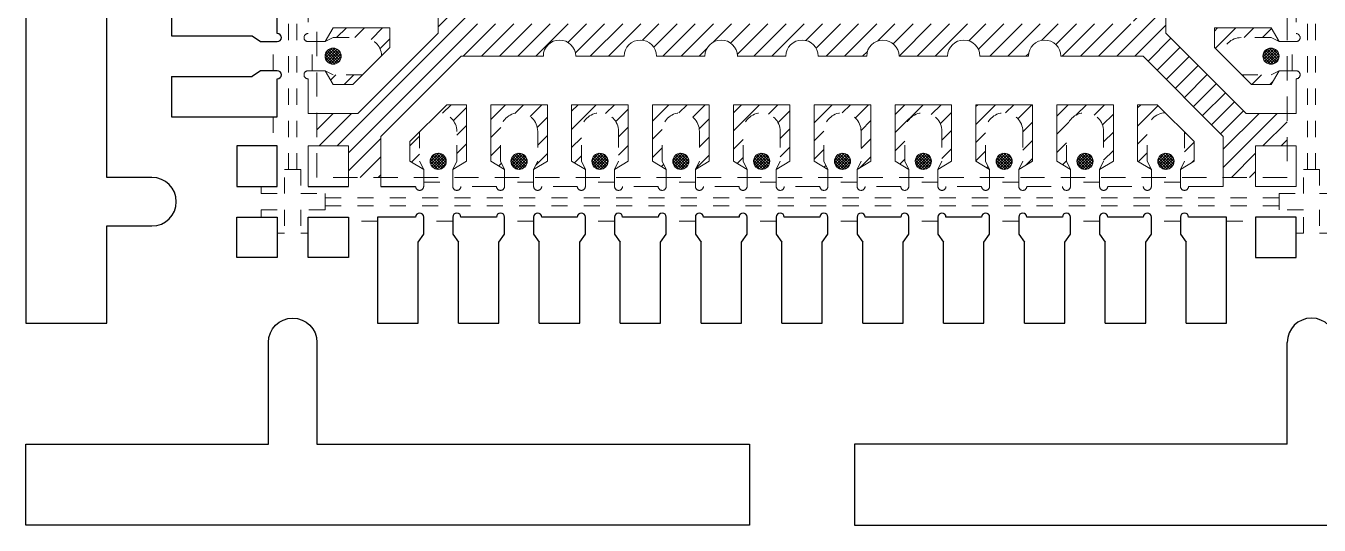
# Model space of a CAD drawing. Header units: millimetres. Extents: x 586 to 984, y 385 to 645.
# Drawn here: x 659.08 to 667.08, y 529.49 to 532.57 of the extents above; entities that cross this region are included whole.
import ezdxf

# ---------------------------------------------------------------- set-up
doc = ezdxf.new("R2010")
doc.units = ezdxf.units.MM
doc.linetypes.add('DASHED', pattern=[0.75, 0.5, -0.25])
doc.linetypes.add('HIDDEN', pattern=[0.375, 0.25, -0.125])
for name, color, linetype in [('1', 7, 'Continuous'), ('1D', 4, 'Continuous'), ('2', 7, 'Continuous'), ('2D', 4, 'Continuous'), ('etch', 4, 'Continuous'), ('LFBOT', 4, 'Continuous'), ('LFTOP', 7, 'Continuous'), ('PKG', 2, 'Continuous'), ('top ETCH', 6, 'Continuous')]:
    doc.layers.add(name, color=color, linetype=linetype)
pattern_1 = [(45, (13.052096, 3.31766), (-0.0561266, 0.0561266), [])]
pattern_2 = [(225, (1.063589, -17.218427), (0.008838834, -0.008838835), []), (315, (1.063589, -17.218427), (0.008838835, 0.008838834), [])]

# ---------------------------------------------------------------- blocks, each defined once
blk = doc.blocks.new('*U130')
at = {"layer": 'etch', "ltscale": 0.05}
h = blk.add_hatch(dxfattribs=at)
h.set_pattern_fill('ANSI31', color=256, scale=0.025, style=0)
h.set_pattern_definition(pattern_1)
h.paths.add_polyline_path([(-3, 2.805), (-2.805, 2.805), (-2.805, 3), (-2.605, 3), (-2.605, 2.7464), (-2.1086, 2.25), (-1.6, 2.25, 1), (-1.4, 2.25), (-1.1, 2.25, 1), (-0.9, 2.25), (-0.5996, 2.25, 0.996506), (-0.3997, 2.25), (-0.1, 2.25, 1), (0.1, 2.25), (0.4004, 2.25, 1), (0.6004, 2.25), (0.9004, 2.25, 1), (1.1004, 2.25), (1.4, 2.25, 1), (1.6, 2.25), (2.1086, 2.25), (2.605, 2.7464), (2.605, 3), (2.805, 3), (2.805, 2.805), (3, 2.805), (3, 2.605), (2.7464, 2.605), (2.25, 2.1086), (2.25, 1.6, 1), (2.25, 1.4), (2.25, 1.1, 1), (2.25, 0.9), (2.25, 0.5996, 0.996506), (2.25, 0.3996), (2.25, 0.1, 1), (2.25, -0.1), (2.25, -0.4004, 1), (2.25, -0.6004), (2.25, -0.9004, 1), (2.25, -1.1004), (2.25, -1.4, 1), (2.25, -1.6), (2.25, -2.1086), (2.7464, -2.605), (3, -2.605), (3, -2.805), (2.805, -2.805), (2.805, -3), (2.605, -3), (2.605, -2.7464), (2.1086, -2.25), (1.6, -2.25, 1), (1.4, -2.25), (1.1, -2.25, 1), (0.9, -2.25), (0.5996, -2.25, 0.996506), (0.3996, -2.25), (0.1, -2.25, 1), (-0.1, -2.25), (-0.4004, -2.25, 1), (-0.6004, -2.25), (-0.9004, -2.25, 1), (-1.1004, -2.25), (-1.4, -2.25, 1), (-1.6, -2.25), (-2.1086, -2.25), (-2.605, -2.7464), (-2.605, -3), (-2.805, -3), (-2.805, -2.805), (-3, -2.805), (-3, -2.605), (-2.7464, -2.605), (-2.25, -2.1086), (-2.25, -1.6, 1), (-2.25, -1.4), (-2.25, -1.1, 1), (-2.25, -0.9), (-2.25, -0.6, 1), (-2.25, -0.3997), (-2.25, -0.1, 1), (-2.25, 0.1), (-2.25, 0.4004, 1), (-2.25, 0.6004), (-2.25, 0.9004, 1), (-2.25, 1.1004), (-2.25, 1.4, 1), (-2.25, 1.6), (-2.25, 2.1086), (-2.7464, 2.605), (-3, 2.605)])
h.paths.add_polyline_path([(-2.05, -2.05), (-2.05, 1.4, 1), (-2.05, 1.8), (-2.05, 2.05), (2.05, 2.05), (2.05, -2.05)], flags=16)
h = blk.add_hatch(dxfattribs=at)
h.set_pattern_fill('ANSI31', color=256, scale=0.025, style=0)
h.set_pattern_definition(pattern_1)
h.paths.add_polyline_path([(-2.95, 1.84), (-2.9, 1.925), (-2.5503, 1.925), (-2.55, 1.9246), (-2.55, 1.5753), (-2.5503, 1.575), (-2.9, 1.575), (-2.95, 1.66), (-2.9, 1.635), (-2.715, 1.635, 1), (-2.715, 1.865), (-2.9, 1.865)])
h.paths.add_polyline_path([(-2.95, 0.84), (-2.9, 0.925), (-2.5503, 0.925), (-2.55, 0.9246), (-2.55, 0.5753), (-2.5503, 0.575), (-2.9, 0.575), (-2.95, 0.66), (-2.9, 0.635), (-2.715, 0.635, 1), (-2.715, 0.865), (-2.9, 0.865)])
h.paths.add_polyline_path([(-2.95, -0.66), (-2.9, -0.575), (-2.5503, -0.575), (-2.55, -0.5754), (-2.55, -0.9247), (-2.5503, -0.925), (-2.9, -0.925), (-2.95, -0.84), (-2.9, -0.865), (-2.715, -0.865, 1), (-2.715, -0.635), (-2.9, -0.635)])
h.paths.add_polyline_path([(-2.95, -1.66), (-2.9, -1.575), (-2.5503, -1.575), (-2.55, -1.5754), (-2.55, -1.9247), (-2.5503, -1.925), (-2.9, -1.925), (-2.95, -1.84), (-2.9, -1.865), (-2.715, -1.865, 1), (-2.715, -1.635), (-2.9, -1.635)])
h.paths.add_polyline_path([(-2.95, 1.34), (-2.9, 1.425), (-2.5503, 1.425), (-2.55, 1.4246), (-2.55, 1.0753), (-2.5503, 1.075), (-2.9, 1.075), (-2.95, 1.16), (-2.9, 1.135), (-2.715, 1.135, 1), (-2.715, 1.365), (-2.9, 1.365)])
h.paths.add_polyline_path([(-2.95, 0.34), (-2.9, 0.425), (-2.5503, 0.425), (-2.55, 0.4246), (-2.55, 0.0753), (-2.5503, 0.075), (-2.9, 0.075), (-2.95, 0.16), (-2.9, 0.135), (-2.715, 0.135, 1), (-2.715, 0.365), (-2.9, 0.365)])
h.paths.add_polyline_path([(-2.95, -0.16), (-2.9, -0.075), (-2.5503, -0.075), (-2.55, -0.0754), (-2.55, -0.4247), (-2.5503, -0.425), (-2.9, -0.425), (-2.95, -0.34), (-2.9, -0.365), (-2.715, -0.365, 1), (-2.715, -0.135), (-2.9, -0.135)])
h.paths.add_polyline_path([(-2.95, -1.16), (-2.9, -1.075), (-2.5503, -1.075), (-2.55, -1.0754), (-2.55, -1.4247), (-2.5503, -1.425), (-2.9, -1.425), (-2.95, -1.34), (-2.9, -1.365), (-2.715, -1.365, 1), (-2.715, -1.135), (-2.9, -1.135)])
h.paths.add_polyline_path([(-2.95, 2.16), (-2.9, 2.135), (-2.715, 2.135, 0.405326), (-2.6001, 2.2465), (-2.55, 2.1964), (-2.55, 2.0753), (-2.5503, 2.075), (-2.9, 2.075)])
h.paths.add_polyline_path([(-2.95, -2.16), (-2.9, -2.075), (-2.5503, -2.075), (-2.55, -2.0753), (-2.55, -2.1964), (-2.6001, -2.2465, 0.405326), (-2.715, -2.135), (-2.9, -2.135)])
h.paths.add_polyline_path([(-2.95, 2.34), (-2.9, 2.425), (-2.7786, 2.425), (-2.7186, 2.365), (-2.9, 2.365)])
h.paths.add_polyline_path([(-2.95, -2.34), (-2.9, -2.365), (-2.7186, -2.365), (-2.7786, -2.425), (-2.9, -2.425)])
h = blk.add_hatch(dxfattribs=at)
h.set_pattern_fill('ANSI31', color=256, scale=0.025, style=0)
h.set_pattern_definition(pattern_1)
h.paths.add_polyline_path([(2.95, -1.84), (2.9, -1.925), (2.5503, -1.925), (2.55, -1.9247), (2.55, -1.5754), (2.5503, -1.575), (2.9, -1.575), (2.95, -1.66), (2.9, -1.635), (2.715, -1.635, 1), (2.715, -1.865), (2.9, -1.865)])
h.paths.add_polyline_path([(2.95, -0.84), (2.9, -0.925), (2.5503, -0.925), (2.55, -0.9247), (2.55, -0.5754), (2.5503, -0.575), (2.9, -0.575), (2.95, -0.66), (2.9, -0.635), (2.715, -0.635, 1), (2.715, -0.865), (2.9, -0.865)])
h.paths.add_polyline_path([(2.95, 0.66), (2.9, 0.575), (2.5503, 0.575), (2.55, 0.5753), (2.55, 0.9246), (2.5503, 0.925), (2.9, 0.925), (2.95, 0.84), (2.9, 0.865), (2.715, 0.865, 1), (2.715, 0.635), (2.9, 0.635)])
h.paths.add_polyline_path([(2.95, 1.66), (2.9, 1.575), (2.5503, 1.575), (2.55, 1.5753), (2.55, 1.9246), (2.5503, 1.925), (2.9, 1.925), (2.95, 1.84), (2.9, 1.865), (2.715, 1.865, 1), (2.715, 1.635), (2.9, 1.635)])
h.paths.add_polyline_path([(2.95, -1.34), (2.9, -1.425), (2.5503, -1.425), (2.55, -1.4247), (2.55, -1.0754), (2.5503, -1.075), (2.9, -1.075), (2.95, -1.16), (2.9, -1.135), (2.715, -1.135, 1), (2.715, -1.365), (2.9, -1.365)])
h.paths.add_polyline_path([(2.95, -0.34), (2.9, -0.425), (2.5503, -0.425), (2.55, -0.4247), (2.55, -0.0754), (2.5503, -0.075), (2.9, -0.075), (2.95, -0.16), (2.9, -0.135), (2.715, -0.135, 1), (2.715, -0.365), (2.9, -0.365)])
h.paths.add_polyline_path([(2.95, 0.16), (2.9, 0.075), (2.5503, 0.075), (2.55, 0.0753), (2.55, 0.4246), (2.5503, 0.425), (2.9, 0.425), (2.95, 0.34), (2.9, 0.365), (2.715, 0.365, 1), (2.715, 0.135), (2.9, 0.135)])
h.paths.add_polyline_path([(2.95, 1.16), (2.9, 1.075), (2.5503, 1.075), (2.55, 1.0753), (2.55, 1.4246), (2.5503, 1.425), (2.9, 1.425), (2.95, 1.34), (2.9, 1.365), (2.715, 1.365, 1), (2.715, 1.135), (2.9, 1.135)])
h.paths.add_polyline_path([(2.95, -2.16), (2.9, -2.135), (2.715, -2.135, 0.405326), (2.6001, -2.2465), (2.55, -2.1964), (2.55, -2.0753), (2.5503, -2.075), (2.9, -2.075)])
h.paths.add_polyline_path([(2.95, 2.16), (2.9, 2.075), (2.5503, 2.075), (2.55, 2.0753), (2.55, 2.1964), (2.6001, 2.2465, 0.405326), (2.715, 2.135), (2.9, 2.135)])
h.paths.add_polyline_path([(2.95, -2.34), (2.9, -2.425), (2.7786, -2.425), (2.7186, -2.365), (2.9, -2.365)])
h.paths.add_polyline_path([(2.95, 2.34), (2.9, 2.365), (2.7186, 2.365), (2.7786, 2.425), (2.9, 2.425)])
h = blk.add_hatch(dxfattribs=at)
h.set_pattern_fill('ANSI31', color=256, scale=0.025, style=0)
h.set_pattern_definition(pattern_1)
h.paths.add_polyline_path([(-1.84, -2.95), (-1.925, -2.9), (-1.925, -2.5503), (-1.9247, -2.55), (-1.5754, -2.55), (-1.575, -2.5503), (-1.575, -2.9), (-1.66, -2.95), (-1.635, -2.9), (-1.635, -2.715, 1), (-1.865, -2.715), (-1.865, -2.9)])
h.paths.add_polyline_path([(-0.84, -2.95), (-0.925, -2.9), (-0.925, -2.5503), (-0.9247, -2.55), (-0.5754, -2.55), (-0.575, -2.5503), (-0.575, -2.9), (-0.66, -2.95), (-0.635, -2.9), (-0.635, -2.715, 1), (-0.865, -2.715), (-0.865, -2.9)])
h.paths.add_polyline_path([(0.66, -2.95), (0.575, -2.9), (0.575, -2.5503), (0.5753, -2.55), (0.9246, -2.55), (0.925, -2.5503), (0.925, -2.9), (0.84, -2.95), (0.865, -2.9), (0.865, -2.715, 1), (0.635, -2.715), (0.635, -2.9)])
h.paths.add_polyline_path([(1.66, -2.95), (1.575, -2.9), (1.575, -2.5503), (1.5753, -2.55), (1.9246, -2.55), (1.925, -2.5503), (1.925, -2.9), (1.84, -2.95), (1.865, -2.9), (1.865, -2.715, 1), (1.635, -2.715), (1.635, -2.9)])
h.paths.add_polyline_path([(-1.34, -2.95), (-1.425, -2.9), (-1.425, -2.5503), (-1.4247, -2.55), (-1.0754, -2.55), (-1.075, -2.5503), (-1.075, -2.9), (-1.16, -2.95), (-1.135, -2.9), (-1.135, -2.715, 1), (-1.365, -2.715), (-1.365, -2.9)])
h.paths.add_polyline_path([(-0.34, -2.95), (-0.425, -2.9), (-0.425, -2.5503), (-0.4247, -2.55), (-0.0754, -2.55), (-0.075, -2.5503), (-0.075, -2.9), (-0.16, -2.95), (-0.135, -2.9), (-0.135, -2.715, 1), (-0.365, -2.715), (-0.365, -2.9)])
h.paths.add_polyline_path([(0.16, -2.95), (0.075, -2.9), (0.075, -2.5503), (0.0753, -2.55), (0.4246, -2.55), (0.425, -2.5503), (0.425, -2.9), (0.34, -2.95), (0.365, -2.9), (0.365, -2.715, 1), (0.135, -2.715), (0.135, -2.9)])
h.paths.add_polyline_path([(1.16, -2.95), (1.075, -2.9), (1.075, -2.5503), (1.0753, -2.55), (1.4246, -2.55), (1.425, -2.5503), (1.425, -2.9), (1.34, -2.95), (1.365, -2.9), (1.365, -2.715, 1), (1.135, -2.715), (1.135, -2.9)])
h.paths.add_polyline_path([(-2.16, -2.95), (-2.135, -2.9), (-2.135, -2.715, 0.405326), (-2.2465, -2.6001), (-2.1964, -2.55), (-2.0753, -2.55), (-2.075, -2.5503), (-2.075, -2.9)])
h.paths.add_polyline_path([(2.16, -2.95), (2.075, -2.9), (2.075, -2.5503), (2.0753, -2.55), (2.1964, -2.55), (2.2465, -2.6001, 0.405326), (2.135, -2.715), (2.135, -2.9)])
h.paths.add_polyline_path([(-2.34, -2.95), (-2.425, -2.9), (-2.425, -2.7786), (-2.365, -2.7186), (-2.365, -2.9)])
h.paths.add_polyline_path([(2.34, -2.95), (2.365, -2.9), (2.365, -2.7186), (2.425, -2.7786), (2.425, -2.9)])
at = {"layer": 'top ETCH'}
h = blk.add_hatch(dxfattribs=at)
h.set_pattern_fill('ANSI37', color=256, scale=0.1, angle=90, style=0)
h.set_pattern_definition([(135, (-17.218427, -1.063589), (-0.008838835, -0.008838834), []), (225, (-17.218427, -1.063589), (0.008838834, -0.008838835), [])])
h.paths.add_polyline_path([(-2.85, -2.25, 1), (-2.95, -2.25, 1)])
h = blk.add_hatch(dxfattribs=at)
h.set_pattern_fill('ANSI37', color=256, scale=0.1, angle=90, style=0)
h.set_pattern_definition([(315, (17.218427, 1.063589), (0.008838835, 0.008838834), []), (45, (17.218427, 1.063589), (-0.008838834, 0.008838835), [])])
h.paths.add_polyline_path([(2.85, -2.25, -1), (2.95, -2.25, -1)])
h = blk.add_hatch(dxfattribs=at)
h.set_pattern_fill('ANSI37', color=256, scale=0.1, style=0)
h.set_pattern_definition(pattern_2)
h.paths.add_polyline_path([(-2.25, -2.85, -1), (-2.25, -2.95, -1)])
h = blk.add_hatch(dxfattribs=at)
h.set_pattern_fill('ANSI37', color=256, scale=0.1, angle=180, style=0)
h.set_pattern_definition([(225, (-2.936411, -17.218427), (0.008838834, -0.008838835), []), (315, (-2.936411, -17.218427), (0.008838835, 0.008838834), [])])
h.paths.add_polyline_path([(-1.75, -2.85, 1), (-1.75, -2.95, 1)])
h = blk.add_hatch(dxfattribs=at)
h.set_pattern_fill('ANSI37', color=256, scale=0.1, angle=180, style=0)
h.set_pattern_definition([(225, (-2.436411, -17.218427), (0.008838834, -0.008838835), []), (315, (-2.436411, -17.218427), (0.008838835, 0.008838834), [])])
h.paths.add_polyline_path([(-1.25, -2.85, 1), (-1.25, -2.95, 1)])
h = blk.add_hatch(dxfattribs=at)
h.set_pattern_fill('ANSI37', color=256, scale=0.1, angle=180, style=0)
h.set_pattern_definition([(225, (-1.936411, -17.218427), (0.008838834, -0.008838835), []), (315, (-1.936411, -17.218427), (0.008838835, 0.008838834), [])])
h.paths.add_polyline_path([(-0.75, -2.85, 1), (-0.75, -2.95, 1)])
h = blk.add_hatch(dxfattribs=at)
h.set_pattern_fill('ANSI37', color=256, scale=0.1, angle=180, style=0)
h.set_pattern_definition([(225, (-1.436411, -17.218427), (0.008838834, -0.008838835), []), (315, (-1.436411, -17.218427), (0.008838835, 0.008838834), [])])
h.paths.add_polyline_path([(-0.25, -2.85, 1), (-0.25, -2.95, 1)])
h = blk.add_hatch(dxfattribs=at)
h.set_pattern_fill('ANSI37', color=256, scale=0.1, angle=180, style=0)
h.set_pattern_definition([(225, (-0.936411, -17.218427), (0.008838834, -0.008838835), []), (315, (-0.936411, -17.218427), (0.008838835, 0.008838834), [])])
h.paths.add_polyline_path([(0.25, -2.85, 1), (0.25, -2.95, 1)])
h = blk.add_hatch(dxfattribs=at)
h.set_pattern_fill('ANSI37', color=256, scale=0.1, angle=180, style=0)
h.set_pattern_definition([(225, (-0.436411, -17.218427), (0.008838834, -0.008838835), []), (315, (-0.436411, -17.218427), (0.008838835, 0.008838834), [])])
h.paths.add_polyline_path([(0.75, -2.85, 1), (0.75, -2.95, 1)])
h = blk.add_hatch(dxfattribs=at)
h.set_pattern_fill('ANSI37', color=256, scale=0.1, angle=180, style=0)
h.set_pattern_definition([(225, (0.063589, -17.218427), (0.008838834, -0.008838835), []), (315, (0.063589, -17.218427), (0.008838835, 0.008838834), [])])
h.paths.add_polyline_path([(1.25, -2.85, 1), (1.25, -2.95, 1)])
h = blk.add_hatch(dxfattribs=at)
h.set_pattern_fill('ANSI37', color=256, scale=0.1, angle=180, style=0)
h.set_pattern_definition([(225, (0.563589, -17.218427), (0.008838834, -0.008838835), []), (315, (0.563589, -17.218427), (0.008838835, 0.008838834), [])])
h.paths.add_polyline_path([(1.75, -2.85, 1), (1.75, -2.95, 1)])
h = blk.add_hatch(dxfattribs=at)
h.set_pattern_fill('ANSI37', color=256, scale=0.1, angle=180, style=0)
h.set_pattern_definition(pattern_2)
h.paths.add_polyline_path([(2.25, -2.85, 1), (2.25, -2.95, 1)])
at = {"color": 7, "linetype": 'Continuous', "lineweight": 0, "ltscale": 100}
for p, q in [((-2.25, -2.1086, 0.0387), (-2.25, -1.6, 0.0387)), ((2.25, -1.6, 0.0387), (2.25, -2.1086, 0.0387)), ((-1.6, -2.25, 0.0387), (-2.1086, -2.25, 0.0387)), ((-1.1004, -2.25, 0.0387), (-1.4, -2.25, 0.0387)), ((-0.6004, -2.25, 0.0387), (-0.9004, -2.25, 0.0387)), ((-0.1, -2.25, 0.0387), (-0.4004, -2.25, 0.0387)), ((0.3996, -2.25, 0.0387), (0.1, -2.25, 0.0387)), ((0.9, -2.25, 0.0387), (0.5996, -2.25, 0.0387)), ((1.4, -2.25, 0.0387), (1.1, -2.25, 0.0387)), ((2.1086, -2.25, 0.0387), (1.6, -2.25, 0.0387))]:
    blk.add_line(p, q, dxfattribs=at)
at = {"color": 7, "linetype": 'DASHED', "lineweight": 0, "ltscale": 0.3}
for p, q in [((-3.055, -1.89, 0.0387), (-3.055, -2.11, 0.0387)), ((3.055, -1.89, 0.0387), (3.055, -2.1096, 0.0387)), ((-3.055, -3.055, 0.0387), (-3.055, -2.805, 0.0387)), ((3.055, -2.805, 0.0387), (3.055, -3.055, 0.0387)), ((-1.89, -3.055, 0.0387), (-2.1096, -3.055, 0.0387)), ((-1.39, -3.055, 0.0387), (-1.61, -3.055, 0.0387)), ((-0.89, -3.055, 0.0387), (-1.11, -3.055, 0.0387)), ((-0.39, -3.055, 0.0387), (-0.61, -3.055, 0.0387)), ((0.11, -3.055, 0.0387), (-0.11, -3.055, 0.0387)), ((0.61, -3.055, 0.0387), (0.39, -3.055, 0.0387)), ((1.11, -3.055, 0.0387), (0.89, -3.055, 0.0387)), ((1.39, -3.055, 0.0387), (1.61, -3.055, 0.0387)), ((1.89, -3.055, 0.0387), (2.11, -3.055, 0.0387)), ((3.055, -3.055, 0.0387), (2.805, -3.055, 0.0387))]:
    blk.add_line(p, q, dxfattribs=at)
at = {"color": 7, "linetype": 'Continuous', "lineweight": 0, "ltscale": 0.3}
for p, q in [((-2.95, -2.16, 0.0387), (-2.9, -2.075, 0.0387)), ((-2.9, -2.075, 0.0387), (-2.5503, -2.075, 0.0387)), ((-2.5503, -2.075, 0.0387), (-2.55, -2.0753, 0.0387)), ((-2.55, -2.0753, 0.0387), (-2.55, -2.1964, 0.0387)), ((2.5503, -2.075, 0.0387), (2.55, -2.0753, 0.0387)), ((2.55, -2.0753, 0.0387), (2.55, -2.1964, 0.0387)), ((2.9, -2.075, 0.0387), (2.5503, -2.075, 0.0387)), ((2.95, -2.16, 0.0387), (2.9, -2.075, 0.0387)), ((-2.95, -2.34, 0.0387), (-2.9, -2.425, 0.0387)), ((2.95, -2.34, 0.0387), (2.9, -2.425, 0.0387)), ((-2.9, -2.425, 0.0387), (-2.7786, -2.425, 0.0387)), ((2.9, -2.425, 0.0387), (2.7786, -2.425, 0.0387)), ((-2.0753, -2.55, 0.0387), (-2.1964, -2.55, 0.0387)), ((-2.075, -2.5503, 0.0387), (-2.0753, -2.55, 0.0387)), ((-2.075, -2.9, 0.0387), (-2.075, -2.5503, 0.0387)), ((-1.925, -2.5503, 0.0387), (-1.9247, -2.55, 0.0387)), ((-1.925, -2.9, 0.0387), (-1.925, -2.5503, 0.0387)), ((-1.9247, -2.55, 0.0387), (-1.5754, -2.55, 0.0387)), ((-1.575, -2.5503, 0.0387), (-1.5754, -2.55, 0.0387)), ((-1.575, -2.9, 0.0387), (-1.575, -2.5503, 0.0387)), ((-1.425, -2.5503, 0.0387), (-1.4247, -2.55, 0.0387)), ((-1.425, -2.9, 0.0387), (-1.425, -2.5503, 0.0387)), ((-1.4247, -2.55, 0.0387), (-1.0754, -2.55, 0.0387)), ((-1.075, -2.5503, 0.0387), (-1.0754, -2.55, 0.0387)), ((-1.075, -2.9, 0.0387), (-1.075, -2.5503, 0.0387)), ((-0.925, -2.5503, 0.0387), (-0.9247, -2.55, 0.0387)), ((-0.925, -2.9, 0.0387), (-0.925, -2.5503, 0.0387)), ((-0.9247, -2.55, 0.0387), (-0.5754, -2.55, 0.0387)), ((-0.575, -2.5503, 0.0387), (-0.5754, -2.55, 0.0387)), ((-0.575, -2.9, 0.0387), (-0.575, -2.5503, 0.0387)), ((-0.425, -2.5503, 0.0387), (-0.4247, -2.55, 0.0387)), ((-0.425, -2.9, 0.0387), (-0.425, -2.5503, 0.0387)), ((-0.4247, -2.55, 0.0387), (-0.0754, -2.55, 0.0387)), ((-0.075, -2.5503, 0.0387), (-0.0754, -2.55, 0.0387)), ((-0.075, -2.9, 0.0387), (-0.075, -2.5503, 0.0387)), ((0.075, -2.5503, 0.0387), (0.0753, -2.55, 0.0387)), ((0.075, -2.9, 0.0387), (0.075, -2.5503, 0.0387)), ((0.0753, -2.55, 0.0387), (0.4246, -2.55, 0.0387)), ((0.425, -2.5503, 0.0387), (0.4246, -2.55, 0.0387)), ((0.425, -2.9, 0.0387), (0.425, -2.5503, 0.0387)), ((0.575, -2.5503, 0.0387), (0.5753, -2.55, 0.0387)), ((0.575, -2.9, 0.0387), (0.575, -2.5503, 0.0387)), ((0.5753, -2.55, 0.0387), (0.9246, -2.55, 0.0387)), ((0.925, -2.5503, 0.0387), (0.9246, -2.55, 0.0387)), ((0.925, -2.9, 0.0387), (0.925, -2.5503, 0.0387)), ((1.075, -2.5503, 0.0387), (1.0753, -2.55, 0.0387)), ((1.075, -2.9, 0.0387), (1.075, -2.5503, 0.0387)), ((1.0753, -2.55, 0.0387), (1.4246, -2.55, 0.0387)), ((1.425, -2.5503, 0.0387), (1.4246, -2.55, 0.0387)), ((1.425, -2.9, 0.0387), (1.425, -2.5503, 0.0387)), ((1.575, -2.5503, 0.0387), (1.5753, -2.55, 0.0387)), ((1.575, -2.9, 0.0387), (1.575, -2.5503, 0.0387)), ((1.5753, -2.55, 0.0387), (1.9246, -2.55, 0.0387)), ((1.925, -2.5503, 0.0387), (1.9246, -2.55, 0.0387)), ((1.925, -2.9, 0.0387), (1.925, -2.5503, 0.0387)), ((2.075, -2.5503, 0.0387), (2.0753, -2.55, 0.0387)), ((2.075, -2.9, 0.0387), (2.075, -2.5503, 0.0387)), ((2.0753, -2.55, 0.0387), (2.1964, -2.55, 0.0387)), ((-2.425, -2.9, 0.0387), (-2.425, -2.7786, 0.0387)), ((2.425, -2.9, 0.0387), (2.425, -2.7786, 0.0387)), ((-2.34, -2.95, 0.0387), (-2.425, -2.9, 0.0387)), ((-2.16, -2.95, 0.0387), (-2.075, -2.9, 0.0387)), ((-1.84, -2.95, 0.0387), (-1.925, -2.9, 0.0387)), ((-1.66, -2.95, 0.0387), (-1.575, -2.9, 0.0387)), ((-1.34, -2.95, 0.0387), (-1.425, -2.9, 0.0387)), ((-1.16, -2.95, 0.0387), (-1.075, -2.9, 0.0387)), ((-0.84, -2.95, 0.0387), (-0.925, -2.9, 0.0387)), ((-0.66, -2.95, 0.0387), (-0.575, -2.9, 0.0387)), ((-0.34, -2.95, 0.0387), (-0.425, -2.9, 0.0387)), ((-0.16, -2.95, 0.0387), (-0.075, -2.9, 0.0387)), ((0.16, -2.95, 0.0387), (0.075, -2.9, 0.0387)), ((0.34, -2.95, 0.0387), (0.425, -2.9, 0.0387)), ((0.66, -2.95, 0.0387), (0.575, -2.9, 0.0387)), ((0.84, -2.95, 0.0387), (0.925, -2.9, 0.0387)), ((1.16, -2.95, 0.0387), (1.075, -2.9, 0.0387)), ((1.34, -2.95, 0.0387), (1.425, -2.9, 0.0387)), ((1.66, -2.95, 0.0387), (1.575, -2.9, 0.0387)), ((1.84, -2.95, 0.0387), (1.925, -2.9, 0.0387)), ((2.16, -2.95, 0.0387), (2.075, -2.9, 0.0387)), ((2.34, -2.95, 0.0387), (2.425, -2.9, 0.0387))]:
    blk.add_line(p, q, dxfattribs=at)
at = {"color": 7, "linetype": 'Continuous', "lineweight": 0}
for p, q in [((-2.7464, -2.605, 0.0387), (-2.25, -2.1086, 0.0387)), ((2.7464, -2.605, 0.0387), (2.25, -2.1086, 0.0387)), ((-2.7786, -2.425, 0.0387), (-2.55, -2.1964, 0.0387)), ((2.7786, -2.425, 0.0387), (2.55, -2.1964, 0.0387)), ((-2.605, -2.7464, 0.0387), (-2.1086, -2.25, 0.0387)), ((2.605, -2.7464, 0.0387), (2.1086, -2.25, 0.0387)), ((-2.425, -2.7786, 0.0387), (-2.1964, -2.55, 0.0387)), ((2.425, -2.7786, 0.0387), (2.1964, -2.55, 0.0387)), ((-3.055, -2.605, 0.0387), (-2.7464, -2.605, 0.0387)), ((3.055, -2.605, 0.0387), (2.7464, -2.605, 0.0387)), ((-2.605, -3.055, 0.0387), (-2.605, -2.7464, 0.0387)), ((-3.055, -2.805, 0.0387), (-2.805, -2.805, 0.0387)), ((-2.805, -2.805, 0.0387), (-2.805, -3.055, 0.0387))]:
    blk.add_line(p, q, dxfattribs=at)
at = {"color": 7, "linetype": 'Continuous', "lineweight": 0, "ltscale": 0.3}
for centre in [(-2.9, -2.25, 0.0387), (2.9, -2.25, 0.0387), (-2.25, -2.9, 0.0387), (-1.75, -2.9, 0.0387), (-1.25, -2.9, 0.0387), (-0.75, -2.9, 0.0387), (-0.25, -2.9, 0.0387), (0.25, -2.9, 0.0387), (0.75, -2.9, 0.0387), (1.25, -2.9, 0.0387), (1.75, -2.9, 0.0387), (2.25, -2.9, 0.0387)]:
    blk.add_circle(centre, 0.05, dxfattribs=at)
at = {"color": 7, "linetype": 'DASHED', "lineweight": 0, "ltscale": 0.3}
for centre, start, end in [((-3.055, -2.135, 0.0387), 90, 270), ((3.055, -2.135, 0.0387), 270, 90), ((-3.055, -2.365, 0.0387), 90, 270), ((3.055, -2.365, 0.0387), 270, 90), ((-2.365, -3.055, 0.0387), 180, 0), ((-2.135, -3.055, 0.0387), 180, 0), ((-1.865, -3.055, 0.0387), 180, 0), ((-1.635, -3.055, 0.0387), 180, 0), ((-1.365, -3.055, 0.0387), 180, 0), ((-1.135, -3.055, 0.0387), 180, 0), ((-0.865, -3.055, 0.0387), 180, 0), ((-0.635, -3.055, 0.0387), 180, 0), ((-0.365, -3.055, 0.0387), 180, 0), ((-0.135, -3.055, 0.0387), 180, 0), ((0.135, -3.055, 0.0387), 180, 0), ((0.365, -3.055, 0.0387), 180, 0), ((0.635, -3.055, 0.0387), 180, 0), ((0.865, -3.055, 0.0387), 180, 0), ((1.135, -3.055, 0.0387), 180, 0), ((1.365, -3.055, 0.0387), 180, 0), ((1.635, -3.055, 0.0387), 180, 0), ((1.865, -3.055, 0.0387), 180, 0), ((2.135, -3.055, 0.0387), 180, 0), ((2.365, -3.055, 0.0387), 180, 0)]:
    blk.add_arc(centre, 0.025, start, end, dxfattribs=at)
at = {"color": 7, "linetype": 'Continuous', "lineweight": 0, "ltscale": 100}
for centre in [(-1.5, -2.25, 0.0387), (-1.0003, -2.25, 0.0387), (-0.5003, -2.25, 0.0387), (0, -2.25, 0.0387), (0.4997, -2.2504, 0.0387), (1, -2.25, 0.0387), (1.5, -2.25, 0.0387)]:
    blk.add_arc(centre, 0.1, 0, 180, dxfattribs=at)
at = {"layer": '2', "color": 7, "lineweight": 0}
for p, q in [((-2.95, -2.16, 0.0387), (-3.055, -2.16, 0.0387)), ((2.95, -2.16, 0.0387), (3.055, -2.16, 0.0387)), ((-2.95, -2.34, 0.0387), (-3.055, -2.34, 0.0387)), ((-3.055, -2.3898, 0.0387), (-3.055, -2.605, 0.0387)), ((2.95, -2.34, 0.0387), (3.055, -2.34, 0.0387)), ((3.055, -2.3898, 0.0387), (3.055, -2.605, 0.0387)), ((2.605, -3.055, 0.0387), (2.605, -2.7464, 0.0387)), ((-3.055, -3.055, 0.0387), (-3.055, -2.805, 0.0387)), ((2.805, -3.055, 0.0387), (2.805, -2.805, 0.0387)), ((2.805, -2.805, 0.0387), (3.055, -2.805, 0.0387)), ((3.055, -2.805, 0.0387), (3.055, -3.055, 0.0387)), ((-2.34, -2.95, 0.0387), (-2.34, -3.055, 0.0387)), ((-2.16, -2.95, 0.0387), (-2.16, -3.055, 0.0387)), ((-1.84, -2.95, 0.0387), (-1.84, -3.055, 0.0387)), ((-1.66, -2.95, 0.0387), (-1.66, -3.055, 0.0387)), ((-1.34, -2.95, 0.0387), (-1.34, -3.055, 0.0387)), ((-1.16, -2.95, 0.0387), (-1.16, -3.055, 0.0387)), ((-0.84, -2.95, 0.0387), (-0.84, -3.055, 0.0387)), ((-0.66, -2.95, 0.0387), (-0.66, -3.055, 0.0387)), ((-0.34, -2.95, 0.0387), (-0.34, -3.055, 0.0387)), ((-0.16, -2.95, 0.0387), (-0.16, -3.055, 0.0387)), ((0.16, -2.95, 0.0387), (0.16, -3.055, 0.0387)), ((0.34, -2.95, 0.0387), (0.34, -3.055, 0.0387)), ((0.66, -2.95, 0.0387), (0.66, -3.055, 0.0387)), ((0.84, -2.95, 0.0387), (0.84, -3.055, 0.0387)), ((1.16, -2.95, 0.0387), (1.16, -3.055, 0.0387)), ((1.34, -2.95, 0.0387), (1.34, -3.055, 0.0387)), ((1.66, -2.95, 0.0387), (1.66, -3.055, 0.0387)), ((1.84, -2.95, 0.0387), (1.84, -3.055, 0.0387)), ((2.16, -2.95, 0.0387), (2.16, -3.055, 0.0387)), ((2.34, -2.95, 0.0387), (2.34, -3.055, 0.0387)), ((-2.3898, -3.055, 0.0387), (-2.605, -3.055, 0.0387)), ((2.3898, -3.055, 0.0387), (2.605, -3.055, 0.0387)), ((3.055, -3.055, 0.0387), (2.805, -3.055, 0.0387))]:
    blk.add_line(p, q, dxfattribs=at)
at = {"layer": '2D', "linetype": 'HIDDEN', "lineweight": 0, "ltscale": 0.25}
for p, q in [((-2.9, -2.135, 0.0387), (-2.95, -2.16, 0.0387)), ((-2.9, -2.135, 0.0387), (-2.715, -2.135, 0.0387)), ((2.9, -2.135, 0.0387), (2.715, -2.135, 0.0387)), ((2.9, -2.135, 0.0387), (2.95, -2.16, 0.0387)), ((-2.95, -2.34, 0.0387), (-2.9, -2.365, 0.0387)), ((-2.7186, -2.365, 0.0387), (-2.9, -2.365, 0.0387)), ((2.7186, -2.365, 0.0387), (2.9, -2.365, 0.0387)), ((2.95, -2.34, 0.0387), (2.9, -2.365, 0.0387)), ((-2.365, -2.7186, 0.0387), (-2.365, -2.9, 0.0387)), ((-2.135, -2.9, 0.0387), (-2.135, -2.715, 0.0387)), ((-1.865, -2.9, 0.0387), (-1.865, -2.715, 0.0387)), ((-1.635, -2.715, 0.0387), (-1.635, -2.9, 0.0387)), ((-1.365, -2.9, 0.0387), (-1.365, -2.715, 0.0387)), ((-1.135, -2.715, 0.0387), (-1.135, -2.9, 0.0387)), ((-0.865, -2.9, 0.0387), (-0.865, -2.715, 0.0387)), ((-0.635, -2.715, 0.0387), (-0.635, -2.9, 0.0387)), ((-0.365, -2.9, 0.0387), (-0.365, -2.715, 0.0387)), ((-0.135, -2.715, 0.0387), (-0.135, -2.9, 0.0387)), ((0.135, -2.9, 0.0387), (0.135, -2.715, 0.0387)), ((0.365, -2.715, 0.0387), (0.365, -2.9, 0.0387)), ((0.635, -2.9, 0.0387), (0.635, -2.715, 0.0387)), ((0.865, -2.715, 0.0387), (0.865, -2.9, 0.0387)), ((1.135, -2.9, 0.0387), (1.135, -2.715, 0.0387)), ((1.365, -2.715, 0.0387), (1.365, -2.9, 0.0387)), ((1.635, -2.9, 0.0387), (1.635, -2.715, 0.0387)), ((1.865, -2.715, 0.0387), (1.865, -2.9, 0.0387)), ((2.135, -2.9, 0.0387), (2.135, -2.715, 0.0387)), ((2.365, -2.7186, 0.0387), (2.365, -2.9, 0.0387)), ((-2.34, -2.95, 0.0387), (-2.365, -2.9, 0.0387)), ((-2.135, -2.9, 0.0387), (-2.16, -2.95, 0.0387)), ((-1.865, -2.9, 0.0387), (-1.84, -2.95, 0.0387)), ((-1.66, -2.95, 0.0387), (-1.635, -2.9, 0.0387)), ((-1.365, -2.9, 0.0387), (-1.34, -2.95, 0.0387)), ((-1.16, -2.95, 0.0387), (-1.135, -2.9, 0.0387)), ((-0.865, -2.9, 0.0387), (-0.84, -2.95, 0.0387)), ((-0.66, -2.95, 0.0387), (-0.635, -2.9, 0.0387)), ((-0.365, -2.9, 0.0387), (-0.34, -2.95, 0.0387)), ((-0.16, -2.95, 0.0387), (-0.135, -2.9, 0.0387)), ((0.135, -2.9, 0.0387), (0.16, -2.95, 0.0387)), ((0.34, -2.95, 0.0387), (0.365, -2.9, 0.0387)), ((0.635, -2.9, 0.0387), (0.66, -2.95, 0.0387)), ((0.84, -2.95, 0.0387), (0.865, -2.9, 0.0387)), ((1.135, -2.9, 0.0387), (1.16, -2.95, 0.0387)), ((1.34, -2.95, 0.0387), (1.365, -2.9, 0.0387)), ((1.635, -2.9, 0.0387), (1.66, -2.95, 0.0387)), ((1.84, -2.95, 0.0387), (1.865, -2.9, 0.0387)), ((2.135, -2.9, 0.0387), (2.16, -2.95, 0.0387)), ((2.34, -2.95, 0.0387), (2.365, -2.9, 0.0387))]:
    blk.add_line(p, q, dxfattribs=at)
for centre, start, end in [((-2.715, -2.25, 0.0387), 1.74411, 90), ((2.715, -2.25, 0.0387), 90, 178.25589), ((-2.25, -2.715, 0.0387), 0, 88.25589), ((-1.75, -2.715, 0.0387), 0, 180), ((-1.25, -2.715, 0.0387), 0, 180), ((-0.75, -2.715, 0.0387), 0, 180), ((-0.25, -2.715, 0.0387), 0, 180), ((0.25, -2.715, 0.0387), 0, 180), ((0.75, -2.715, 0.0387), 0, 180), ((1.25, -2.715, 0.0387), 0, 180), ((1.75, -2.715, 0.0387), 0, 180), ((2.25, -2.715, 0.0387), 91.74411, 180)]:
    blk.add_arc(centre, 0.115, start, end, dxfattribs=at)
at = {"layer": 'LFBOT', "linetype": 'HIDDEN', "lineweight": 5, "ltscale": 0.3, "elevation": 0.0387}
for points in [[(-3.03, -2.34), (-3.03, -2.16)], [(3.03, -2.34), (3.03, -2.16)], [(-2.34, -3.03), (-2.16, -3.03)], [(-1.66, -3.03), (-1.84, -3.03)], [(-1.16, -3.03), (-1.34, -3.03)], [(-0.66, -3.03), (-0.84, -3.03)], [(-0.16, -3.03), (-0.34, -3.03)], [(0.34, -3.03), (0.16, -3.03)], [(0.84, -3.03), (0.66, -3.03)], [(1.34, -3.03), (1.16, -3.03)], [(1.84, -3.03), (1.66, -3.03)], [(2.34, -3.03), (2.16, -3.03)]]:
    blk.add_lwpolyline(points, dxfattribs=at)
at = {"layer": 'LFTOP'}
for p, q in [((-3.055, -3.055, 0.0387), (-2.805, -3.055, 0.0387)), ((-2.605, -3.055, 0.0387), (-2.3896, -3.055, 0.0387))]:
    blk.add_line(p, q, dxfattribs=at)
at = {"layer": 'PKG', "color": 2, "linetype": 'DASHED', "lineweight": 0, "ltscale": 0.3, "elevation": 0.0387}
blk.add_lwpolyline([(-3, -3), (-3, 3), (3, 3), (3, -3)], close=True, dxfattribs=at)
blk = doc.blocks.new('*U131')
at = {"color": 0, "linetype": 'ByBlock', "lineweight": -2, "transparency": 16777216}
blk.add_blockref('*U130', (-6.3, 0), dxfattribs=at)

msp = doc.modelspace()

# ---------------------------------------------------------------- linework, layer by layer
at = {"layer": '1'}
for p, q in [((666.8784, 529.9869, -0.0958), (666.8784, 530.6169, -0.0958)), ((666.8784, 529.9869, -0.0958), (664.2034, 529.9869, -0.0958)), ((664.2034, 529.9869, -0.0958), (664.2034, 529.4869, -0.0958)), ((664.2034, 529.4869, -0.0958), (669.8534, 529.4869, -0.0958))]:
    msp.add_line(p, q, dxfattribs=at)
at = {"layer": '1', "elevation": -0.0958}
msp.add_lwpolyline([(659.0784, 534.3119), (659.0784, 530.7369), (659.5784, 530.7369), (659.5784, 531.3369), (659.8584, 531.3369, 1), (659.8584, 531.6369), (659.5784, 531.6369), (659.5784, 534.3119)], format="xyb", close=True, dxfattribs=at)
at = {"layer": '1', "ltscale": 10, "elevation": -0.0958}
msp.add_lwpolyline([(660.5784, 530.6169, -1), (660.8784, 530.6169), (660.8784, 529.9869), (663.5534, 529.9869), (663.5534, 529.4869), (659.0784, 529.4869), (659.0784, 529.9869), (660.5784, 529.9869)], format="xyb", close=True, dxfattribs=at)
at = {"layer": '1'}
msp.add_arc((667.0284, 530.6169, -0.0958), 0.15, 0, 180, dxfattribs=at)
at = {"layer": '1D', "linetype": 'HIDDEN', "lineweight": 0, "ltscale": 0.3, "elevation": -0.0958}
for points in [[(660.7034, 537.5869), (660.7034, 531.6869)], [(660.7534, 537.5869), (660.7534, 531.6869)], [(667.0034, 537.5869), (667.0034, 531.6869)], [(667.0534, 537.5869), (667.0534, 531.6869)], [(666.8284, 531.5119), (660.9284, 531.5119)], [(666.8284, 531.4619), (660.9284, 531.4619)]]:
    msp.add_lwpolyline(points, dxfattribs=at)
at = {"layer": '1D', "linetype": 'HIDDEN', "lineweight": 0, "ltscale": 0.25, "elevation": -0.0958}
for points in [[(660.5334, 531.5819), (660.5334, 531.5369), (660.6784, 531.5369), (660.6784, 531.6869), (660.7784, 531.6869), (660.7784, 531.5369), (660.9284, 531.5369), (660.9284, 531.4369), (660.7784, 531.4369), (660.7784, 531.2919), (660.8234, 531.2919)], [(666.9334, 531.2919), (666.9784, 531.2919), (666.9784, 531.4369), (666.8284, 531.4369), (666.8284, 531.5369), (666.9784, 531.5369), (666.9784, 531.6869), (667.0784, 531.6869), (667.0784, 531.5369), (667.2284, 531.5369), (667.2284, 531.4369), (667.0784, 531.4369), (667.0784, 531.2919), (667.1234, 531.2919)], [(660.5334, 531.3919), (660.5334, 531.4369), (660.6784, 531.4369), (660.6784, 531.2919), (660.6334, 531.2919)]]:
    msp.add_lwpolyline(points, dxfattribs=at)
at = {"layer": 'LFBOT', "linetype": 'HIDDEN', "lineweight": 5, "ltscale": 0.3}
for p, q in [((660.6084, 532.2969, -0.0958), (660.6084, 532.4769, -0.0958)), ((660.6084, 532.0119, -0.0958), (660.6084, 531.8319, -0.0958)), ((661.2534, 531.3669, -0.0958), (661.0734, 531.3669, -0.0958)), ((661.7184, 531.3669, -0.0958), (661.5384, 531.3669, -0.0958)), ((662.2184, 531.3669, -0.0958), (662.0384, 531.3669, -0.0958)), ((662.7184, 531.3669, -0.0958), (662.5384, 531.3669, -0.0958)), ((663.2184, 531.3669, -0.0958), (663.0384, 531.3669, -0.0958)), ((663.7184, 531.3669, -0.0958), (663.5384, 531.3669, -0.0958)), ((664.2184, 531.3669, -0.0958), (664.0384, 531.3669, -0.0958)), ((664.7184, 531.3669, -0.0958), (664.5384, 531.3669, -0.0958)), ((665.2184, 531.3669, -0.0958), (665.0384, 531.3669, -0.0958)), ((665.7184, 531.3669, -0.0958), (665.5384, 531.3669, -0.0958)), ((666.2184, 531.3669, -0.0958), (666.0384, 531.3669, -0.0958)), ((666.5034, 531.3669, -0.0958), (666.6834, 531.3669, -0.0958))]:
    msp.add_line(p, q, dxfattribs=at)
at = {"layer": 'LFTOP'}
for p, q in [((659.9784, 532.7619, -0.0958), (659.9784, 532.5119, -0.0958)), ((659.9784, 532.2619, -0.0958), (659.9784, 532.0119, -0.0958)), ((661.2534, 530.7369, -0.0958), (661.5034, 530.7369, -0.0958)), ((661.7534, 530.7369, -0.0958), (662.0034, 530.7369, -0.0958)), ((662.2534, 530.7369, -0.0958), (662.5034, 530.7369, -0.0958)), ((662.7534, 530.7369, -0.0958), (663.0034, 530.7369, -0.0958)), ((663.2534, 530.7369, -0.0958), (663.5034, 530.7369, -0.0958)), ((663.7534, 530.7369, -0.0958), (664.0034, 530.7369, -0.0958)), ((664.2534, 530.7369, -0.0958), (664.5034, 530.7369, -0.0958)), ((664.7534, 530.7369, -0.0958), (665.0034, 530.7369, -0.0958)), ((665.2534, 530.7369, -0.0958), (665.5034, 530.7369, -0.0958)), ((665.7534, 530.7369, -0.0958), (666.0034, 530.7369, -0.0958)), ((666.2534, 530.7369, -0.0958), (666.5034, 530.7369, -0.0958))]:
    msp.add_line(p, q, dxfattribs=at)
at = {"layer": 'LFTOP', "color": 7}
for p, q in [((660.6334, 532.5269, -0.0958), (660.6334, 532.7469, -0.0958)), ((659.9784, 532.5119, -0.0958), (660.4784, 532.5119, -0.0958)), ((660.4784, 532.5119, -0.0958), (660.5284, 532.4769, -0.0958)), ((660.5284, 532.4769, -0.0958), (660.6334, 532.4769, -0.0958)), ((659.9784, 532.2619, -0.0958), (660.4784, 532.2619, -0.0958)), ((660.5284, 532.2969, -0.0958), (660.4784, 532.2619, -0.0958)), ((660.6334, 532.2969, -0.0958), (660.5284, 532.2969, -0.0958)), ((660.6334, 532.0119, -0.0958), (660.6334, 532.2469, -0.0958)), ((659.9784, 532.0119, -0.0958), (660.6334, 532.0119, -0.0958)), ((661.4884, 531.3919, -0.0958), (661.2534, 531.3919, -0.0958)), ((661.2534, 531.3919, -0.0958), (661.2534, 530.7369, -0.0958)), ((661.5384, 531.2869, -0.0958), (661.5384, 531.3919, -0.0958)), ((661.7184, 531.3919, -0.0958), (661.7184, 531.2869, -0.0958)), ((661.9884, 531.3919, -0.0958), (661.7684, 531.3919, -0.0958)), ((662.0384, 531.2869, -0.0958), (662.0384, 531.3919, -0.0958)), ((662.2184, 531.3919, -0.0958), (662.2184, 531.2869, -0.0958)), ((662.4884, 531.3919, -0.0958), (662.2684, 531.3919, -0.0958)), ((662.5384, 531.2869, -0.0958), (662.5384, 531.3919, -0.0958)), ((662.7184, 531.3919, -0.0958), (662.7184, 531.2869, -0.0958)), ((662.9884, 531.3919, -0.0958), (662.7684, 531.3919, -0.0958)), ((663.0384, 531.2869, -0.0958), (663.0384, 531.3919, -0.0958)), ((663.2184, 531.3919, -0.0958), (663.2184, 531.2869, -0.0958)), ((663.4884, 531.3919, -0.0958), (663.2684, 531.3919, -0.0958)), ((663.5384, 531.2869, -0.0958), (663.5384, 531.3919, -0.0958)), ((663.7184, 531.3919, -0.0958), (663.7184, 531.2869, -0.0958)), ((663.9884, 531.3919, -0.0958), (663.7684, 531.3919, -0.0958)), ((664.0384, 531.2869, -0.0958), (664.0384, 531.3919, -0.0958)), ((664.2184, 531.3919, -0.0958), (664.2184, 531.2869, -0.0958)), ((664.4884, 531.3919, -0.0958), (664.2684, 531.3919, -0.0958)), ((664.5384, 531.2869, -0.0958), (664.5384, 531.3919, -0.0958)), ((664.7184, 531.3919, -0.0958), (664.7184, 531.2869, -0.0958)), ((664.9884, 531.3919, -0.0958), (664.7684, 531.3919, -0.0958)), ((665.0384, 531.2869, -0.0958), (665.0384, 531.3919, -0.0958)), ((665.2184, 531.3919, -0.0958), (665.2184, 531.2869, -0.0958)), ((665.4884, 531.3919, -0.0958), (665.2684, 531.3919, -0.0958)), ((665.5384, 531.2869, -0.0958), (665.5384, 531.3919, -0.0958)), ((665.7184, 531.3919, -0.0958), (665.7184, 531.2869, -0.0958)), ((665.9884, 531.3919, -0.0958), (665.7684, 531.3919, -0.0958)), ((666.0384, 531.2869, -0.0958), (666.0384, 531.3919, -0.0958)), ((666.2184, 531.3919, -0.0958), (666.2184, 531.2869, -0.0958)), ((666.5034, 531.3919, -0.0958), (666.2684, 531.3919, -0.0958)), ((666.5034, 530.7369, -0.0958), (666.5034, 531.3919, -0.0958)), ((661.5034, 531.2369, -0.0958), (661.5384, 531.2869, -0.0958)), ((661.7184, 531.2869, -0.0958), (661.7534, 531.2369, -0.0958)), ((662.0034, 531.2369, -0.0958), (662.0384, 531.2869, -0.0958)), ((662.2184, 531.2869, -0.0958), (662.2534, 531.2369, -0.0958)), ((662.5034, 531.2369, -0.0958), (662.5384, 531.2869, -0.0958)), ((662.7184, 531.2869, -0.0958), (662.7534, 531.2369, -0.0958)), ((663.0034, 531.2369, -0.0958), (663.0384, 531.2869, -0.0958)), ((663.2184, 531.2869, -0.0958), (663.2534, 531.2369, -0.0958)), ((663.5034, 531.2369, -0.0958), (663.5384, 531.2869, -0.0958)), ((663.7184, 531.2869, -0.0958), (663.7534, 531.2369, -0.0958)), ((664.0034, 531.2369, -0.0958), (664.0384, 531.2869, -0.0958)), ((664.2184, 531.2869, -0.0958), (664.2534, 531.2369, -0.0958)), ((664.5034, 531.2369, -0.0958), (664.5384, 531.2869, -0.0958)), ((664.7184, 531.2869, -0.0958), (664.7534, 531.2369, -0.0958)), ((665.0034, 531.2369, -0.0958), (665.0384, 531.2869, -0.0958)), ((665.2184, 531.2869, -0.0958), (665.2534, 531.2369, -0.0958)), ((665.5034, 531.2369, -0.0958), (665.5384, 531.2869, -0.0958)), ((665.7184, 531.2869, -0.0958), (665.7534, 531.2369, -0.0958)), ((666.0034, 531.2369, -0.0958), (666.0384, 531.2869, -0.0958)), ((666.2184, 531.2869, -0.0958), (666.2534, 531.2369, -0.0958)), ((661.5034, 530.7369, -0.0958), (661.5034, 531.2369, -0.0958)), ((661.7534, 530.7369, -0.0958), (661.7534, 531.2369, -0.0958)), ((662.0034, 530.7369, -0.0958), (662.0034, 531.2369, -0.0958)), ((662.2534, 530.7369, -0.0958), (662.2534, 531.2369, -0.0958)), ((662.5034, 530.7369, -0.0958), (662.5034, 531.2369, -0.0958)), ((662.7534, 530.7369, -0.0958), (662.7534, 531.2369, -0.0958)), ((663.0034, 530.7369, -0.0958), (663.0034, 531.2369, -0.0958)), ((663.2534, 530.7369, -0.0958), (663.2534, 531.2369, -0.0958)), ((663.5034, 530.7369, -0.0958), (663.5034, 531.2369, -0.0958)), ((663.7534, 530.7369, -0.0958), (663.7534, 531.2369, -0.0958)), ((664.0034, 530.7369, -0.0958), (664.0034, 531.2369, -0.0958)), ((664.2534, 530.7369, -0.0958), (664.2534, 531.2369, -0.0958)), ((664.5034, 530.7369, -0.0958), (664.5034, 531.2369, -0.0958)), ((664.7534, 530.7369, -0.0958), (664.7534, 531.2369, -0.0958)), ((665.0034, 530.7369, -0.0958), (665.0034, 531.2369, -0.0958)), ((665.2534, 530.7369, -0.0958), (665.2534, 531.2369, -0.0958)), ((665.5034, 530.7369, -0.0958), (665.5034, 531.2369, -0.0958)), ((665.7534, 530.7369, -0.0958), (665.7534, 531.2369, -0.0958)), ((666.0034, 530.7369, -0.0958), (666.0034, 531.2369, -0.0958)), ((666.2534, 530.7369, -0.0958), (666.2534, 531.2369, -0.0958))]:
    msp.add_line(p, q, dxfattribs=at)
at = {"layer": 'LFTOP', "color": 7, "elevation": -0.0958}
for points in [[(660.6334, 531.5819), (660.6334, 531.8319), (660.3834, 531.8319), (660.3834, 531.5819)], [(660.3834, 531.3919), (660.6334, 531.3919), (660.6334, 531.1419), (660.3834, 531.1419)], [(660.8234, 531.3919), (661.0734, 531.3919), (661.0734, 531.1419), (660.8234, 531.1419)], [(666.9334, 531.3919), (666.6834, 531.3919), (666.6834, 531.1419), (666.9334, 531.1419)]]:
    msp.add_lwpolyline(points, close=True, dxfattribs=at)
at = {"layer": 'LFTOP', "color": 7}
for centre, start, end in [((660.6334, 532.5019, -0.0958), 270, 90), ((660.6334, 532.2719, -0.0958), 270, 90), ((661.5134, 531.3919, -0.0958), 0, 180), ((661.7434, 531.3919, -0.0958), 0, 180), ((662.0134, 531.3919, -0.0958), 0, 180), ((662.2434, 531.3919, -0.0958), 0, 180), ((662.5134, 531.3919, -0.0958), 0, 180), ((662.7434, 531.3919, -0.0958), 0, 180), ((663.0134, 531.3919, -0.0958), 0, 180), ((663.2434, 531.3919, -0.0958), 0, 180), ((663.5134, 531.3919, -0.0958), 0, 180), ((663.7434, 531.3919, -0.0958), 0, 180), ((664.0134, 531.3919, -0.0958), 0, 180), ((664.2434, 531.3919, -0.0958), 0, 180), ((664.5134, 531.3919, -0.0958), 0, 180), ((664.7434, 531.3919, -0.0958), 0, 180), ((665.0134, 531.3919, -0.0958), 0, 180), ((665.2434, 531.3919, -0.0958), 0, 180), ((665.5134, 531.3919, -0.0958), 0, 180), ((665.7434, 531.3919, -0.0958), 0, 180), ((666.0134, 531.3919, -0.0958), 0, 180), ((666.2434, 531.3919, -0.0958), 0, 180)]:
    msp.add_arc(centre, 0.025, start, end, dxfattribs=at)

# ---------------------------------------------------------------- block references
msp.add_blockref('*U131', (670.1784, 534.6369, -0.0571))

doc.saveas('drawing.dxf')
